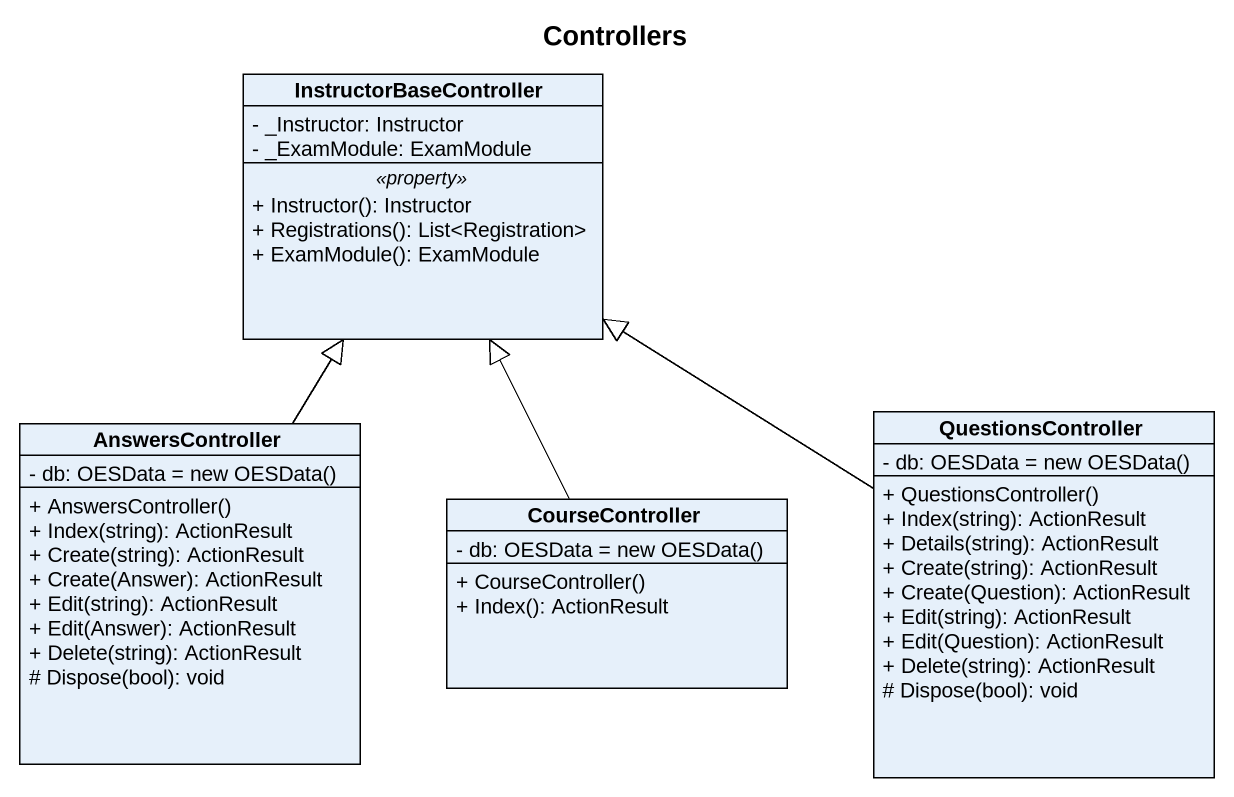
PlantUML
@startuml
title Controllers
hide circle
hide empty members
skinparam classAttributeIconSize 0
class InstructorBaseController {
  - _Instructor: Instructor
  - _ExamModule: ExamModule
  .. <<property>> ..
  + Instructor(): Instructor
  + Registrations(): List<Registration>
  + ExamModule(): ExamModule
}
class AnswersController {
  {field} - db: OESData = new OESData()
  + AnswersController()
  + Index(string): ActionResult
  + Create(string): ActionResult
  + Create(Answer): ActionResult
  + Edit(string): ActionResult
  + Edit(Answer): ActionResult
  + Delete(string): ActionResult
  # Dispose(bool): void
}
class QuestionsController {
  {field} - db: OESData = new OESData()
  + QuestionsController()
  + Index(string): ActionResult
  + Details(string): ActionResult
  + Create(string): ActionResult
  + Create(Question): ActionResult
  + Edit(string): ActionResult
  + Edit(Question): ActionResult
  + Delete(string): ActionResult
  # Dispose(bool): void
}
class CourseController {
  {field} - db: OESData = new OESData()
  + CourseController()
  + Index(): ActionResult
}
AnswersController -up-|> InstructorBaseController
QuestionsController -up-|> InstructorBaseController
CourseController -up-|> InstructorBaseController
@enduml
